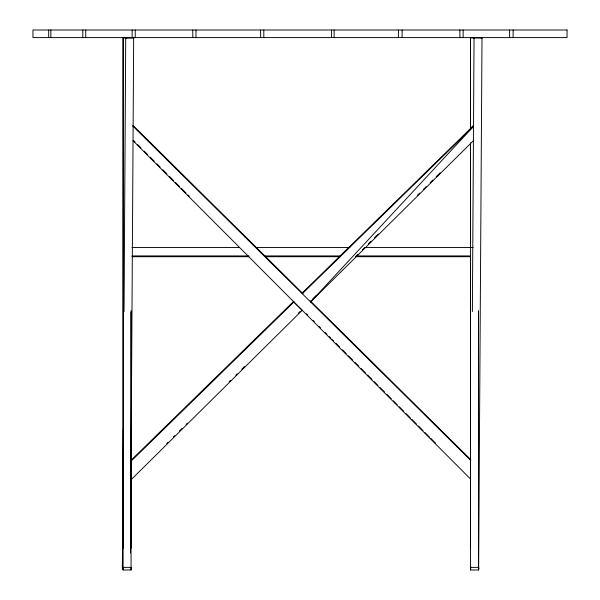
<?xml version="1.0" encoding="UTF-8"?>
<svg xmlns="http://www.w3.org/2000/svg" width="600" height="600" viewBox="0 0 600 600"><rect width="100%" height="100%" fill="white"/><g stroke="black" fill="none" stroke-linecap="round" stroke-linejoin="round"><path stroke-width="0.9" d="M123.113 548.235L123.113 37.898L126.645 37.898M131.062 548.227L131.062 312.202M470.79 460.463L133.14 126.368L133.14 125.528L302.947 293.618M470.528 548.235L470.528 256.942M470.528 247.575L470.528 143.61M470.528 129.562L470.528 37.898L482.018 38.07L482.01 37.26L478.62 569.362L478.62 566.737L478.732 569.362L478.717 568.553M478.478 548.227L478.478 312.202M123.3 428.978L122.333 569.362M124.042 311.595L125.722 37.26L125.738 38.062L133.688 38.07L133.672 37.26L130.5 553.035M472.38 311.595L474.053 37.26L474.067 38.062M465.87 133.808L473.505 125.58L473.513 126.39L310.59 301.913L310.59 301.103M166.778 443.49L168.105 442.178M173.415 436.92L174.743 435.607M179.392 431.002L182.047 428.377M186.03 424.433L187.358 423.12M229.178 381.712L230.505 380.4M235.815 375.142L237.142 373.83M241.785 369.225L244.44 366.6M298.207 313.365L300.195 311.392M312.577 299.13L316.567 295.178M355.785 256.358L357.772 254.377M362.43 249.772L364.425 247.8M368.407 243.847L371.07 241.215M374.392 237.93L378.375 233.978M417.592 195.15L419.588 193.178M423.57 189.233L426.232 186.6M430.222 182.648L432.877 180.015M436.2 176.73L440.19 172.778M310.59 301.913L473.43 140.685M131.055 460.275L293.843 301.178L293.85 302.093L302.19 310.335L130.942 479.895L131.055 461.19L293.85 302.093M473.505 125.58L302.295 292.92L302.295 293.722L473.513 126.39M132 247.462L239.542 247.455M255.442 247.455L349.89 247.455M364.853 247.455L473.175 247.455M132 255.93L248.895 255.93M264.795 255.93L340.538 255.93M356.438 255.93L470.528 255.93M132 256.702L248.895 256.702M265.725 256.702L339.608 256.702M355.5 256.702L470.528 256.702M122.445 566.737L122.453 569.362L122.438 568.553M131.062 570L131.062 567.375L123.113 567.375L123.113 569.19L123.113 570L131.062 570L131.062 310.597M478.478 570L478.478 567.375L470.528 567.375L470.528 569.19L470.528 570L478.478 570L478.478 310.597M310.275 300.862L470.775 459.675M133.695 140.587L135.023 141.915M137.67 144.57L140.977 147.892M144.292 151.208L147.6 154.523M150.248 157.178L154.222 161.16M156.87 163.815L160.178 167.137M162.825 169.792L166.8 173.767M169.447 176.422L173.422 180.405M175.403 182.4L179.377 186.382M181.365 188.37L186 193.013M187.98 195.007L189.308 196.335M306.48 313.793L307.808 315.12M313.103 320.43L314.43 321.757M319.058 326.4L320.385 327.728M325.02 332.377L327.007 334.365M329.28 336.577L330.6 337.905M331.642 339.015L333.623 341.002M335.888 343.2L337.207 344.528M337.597 344.985L339.585 346.972M342.495 349.822L343.815 351.15M344.22 351.623L346.2 353.61M348.442 355.785L352.822 360.248M355.05 362.407L358.778 366.218M360.99 368.37L365.4 372.855M367.597 374.993L372.022 379.493M374.205 381.615L377.978 385.463M380.153 387.577L384.6 392.1M386.76 394.2L391.222 398.737M393.368 400.822L397.178 404.707M399.315 406.785L403.8 411.345M405.923 413.408L410.415 417.982M411.87 419.37L416.377 423.952M418.478 425.993L422.993 430.59M424.98 432.585L429.615 437.228M431.033 438.577L435.577 443.197M133.05 140.715L470.678 479.16M133.125 125.58L133.14 126.368M513.105 30L513.105 37.598M509.625 30L509.625 37.598M470.67 566.737L470.67 569.362M470.528 37.598L470.528 129.735M470.528 142.86L470.528 570M463.162 30L463.162 37.598M459.9 30L459.9 37.598M402.112 30L402.112 37.598M398.4 30L398.4 37.598M334.118 30L334.118 37.598M331.545 30L331.545 37.598M263.805 30L263.805 37.598M260.625 30L260.625 37.598M195.975 30L195.975 37.598M192.788 30L192.788 37.598M135.24 30L135.24 37.598M132.15 30L132.15 37.598M123.113 37.898L123.113 570M85.74 30L85.74 37.598M82.793 30L82.793 37.598M50.858 30L50.858 37.598M48.69 30L48.69 37.598M567.037 30L32.963 30L32.963 37.598L567.037 37.598L567.037 30"/></g></svg>
